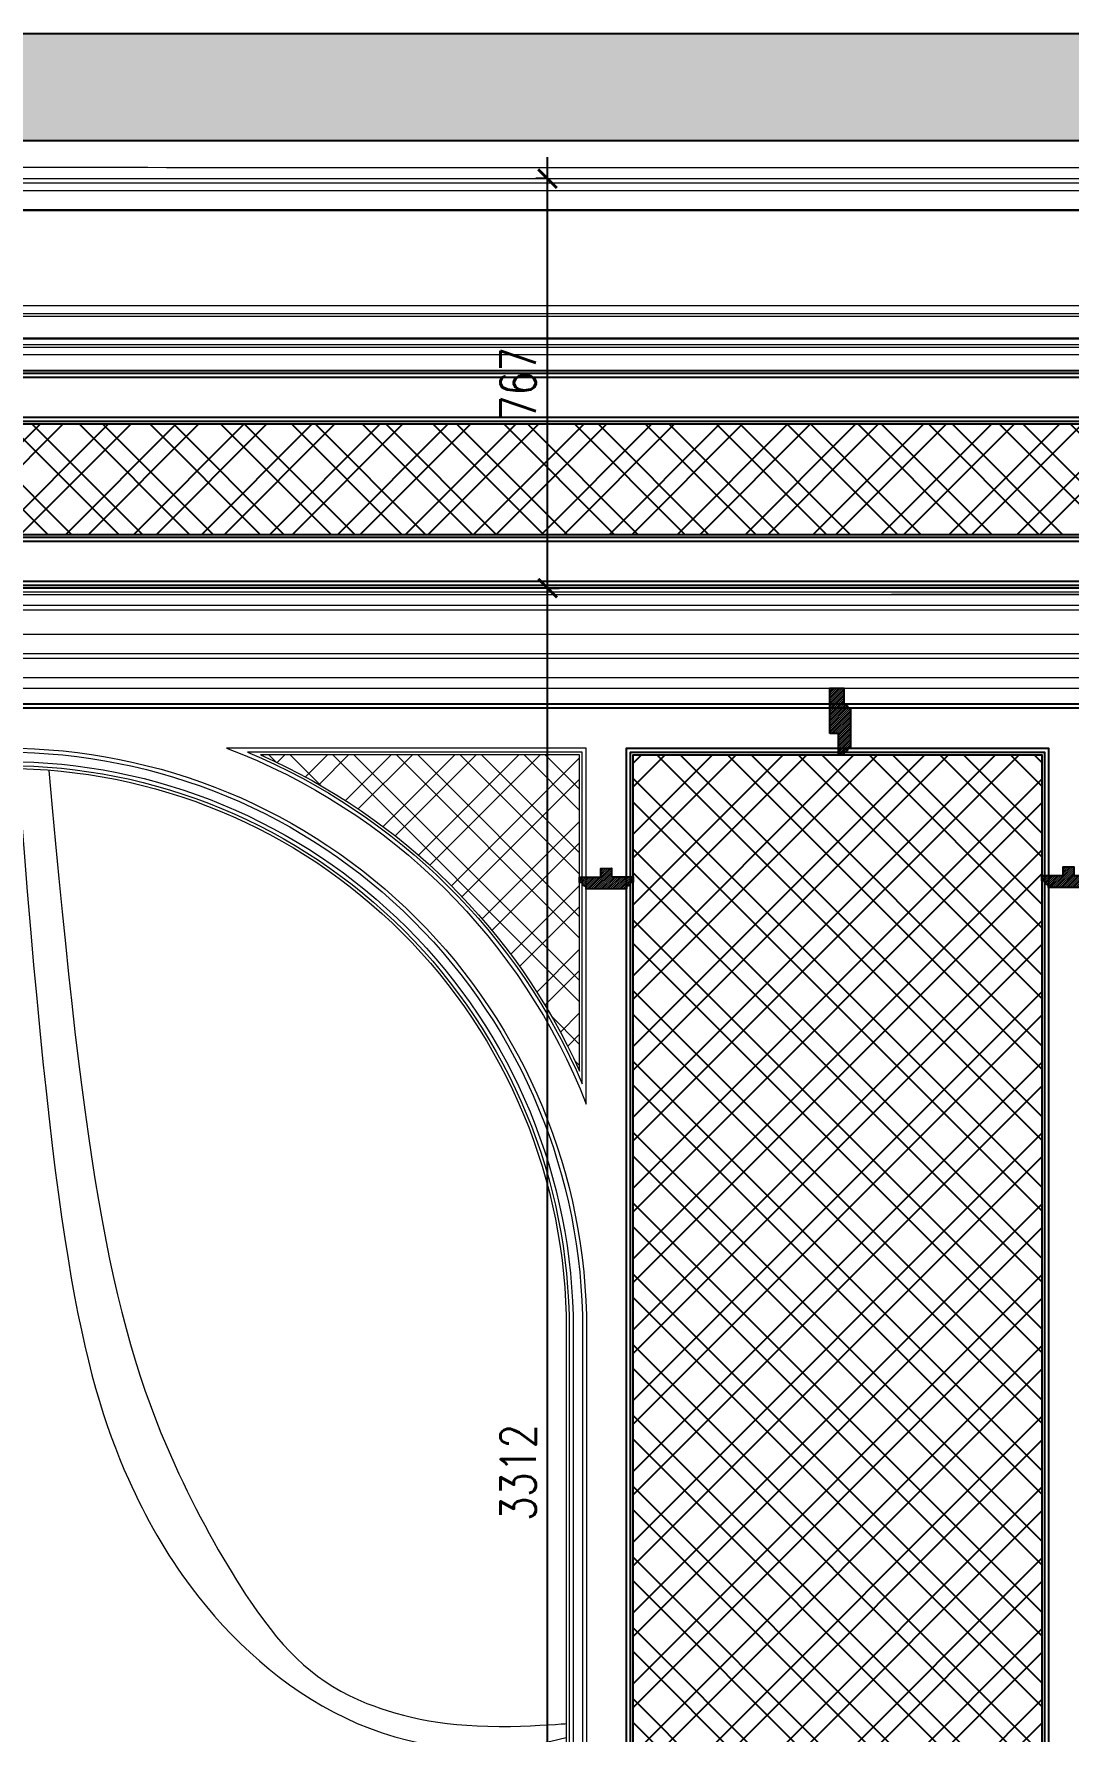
# Model space of a CAD drawing. Header units: inches. Extents: x -20583 to 399182, y -24453 to 525552.
# Drawn here: x 62417 to 64355, y 20034 to 23212 of the extents above; entities that cross this region are included whole.
import ezdxf

# ---------------------------------------------------------------- set-up
doc = ezdxf.new("R2010")
doc.units = ezdxf.units.IN
doc.header["$LTSCALE"] = 1000
doc.header["$MEASUREMENT"] = 0
doc.header["$PDMODE"] = 35
doc.linetypes.add('DASHED', pattern=[0.75, 0.5, -0.25])
doc.linetypes.add('HIDDEN', pattern=[0.375, 0.25, -0.125])
for name, color, linetype in [('A-DIM', 9, 'Continuous'), ('A-Hidden', 8, 'HIDDEN'), ('Layer3', 3, 'Continuous'), ('Layer7', 8, 'Continuous')]:
    doc.layers.add(name, color=color, linetype=linetype)
for name, color, linetype, lineweight in [('Fabric', 253, 'Continuous', 0), ('GRC', 41, 'Continuous', 0), ('Wood treillis', 111, 'Continuous', 0)]:
    doc.layers.add(name, color=color, linetype=linetype, lineweight=lineweight)
doc.layers.add('Stone-GRG', color=7, linetype='Continuous', lineweight=0, true_color=0xfff2cc)
doc.styles.add('ST9', font='romans.shx', dxfattribs={"width": 0.8})
doc.dimstyles.new('DIM-20', dxfattribs={"dimscale": 1000, "dimtxt": 0.044, "dimasz": 0.035, "dimexe": 0.022, "dimexo": 0.022, "dimgap": 0.022, "dimtad": 1, "dimdec": 0, "dimzin": 0, "dimdsep": 46, "dimtxsty": 'ST9', "dimblk1": 'ARCHTICK', "dimblk2": 'ARCHTICK', "dimsah": 1, "dimcen": 0.08800000000000001, "dimdle": 0.04, "dimclrd": 256, "dimclre": 256, "dimclrt": 3, "dimadec": 0, "dimazin": 0, "dimtfac": 1, "dimtdec": 0, "dimtix": 1, "dimtofl": 0, "dimtmove": 1, "dimatfit": 3, "dimldrblk": 'CLOSED', "dimfxl": 1, "dimtolj": 1, "dimtzin": 0, "dimarcsym": 0})

# ---------------------------------------------------------------- blocks, each defined once
blk = doc.blocks.new('section ceiling a')
at = {"layer": 'GRC'}
blk.add_rational_spline([(380658.3077056939, 131338.5033281393, -5.904599758000002e-07), (380581.4676358768, 131325.4628364495, 5.318296738999999e-07), (380585.7261658559, 131427.0363968562, 5.318296738999999e-07), (380581.7298546245, 131446.6401077306, 5.318296738999999e-07), (380575.6355834397, 131490.0202568258, 5.318296738999999e-07), (380544.4027009998, 131531.1172728374, 5.318296738999999e-07), (380506.8710503583, 131567.1726721328, 5.318296738999999e-07), (380474.2785391054, 131592.1365844601, 6.300071676999998e-07), (380436.5788042708, 131618.4302140342, 5.671489392999998e-07), (380350.3202937683, 131616.1524716439, 5.550035466999998e-07), (380171.3992758374, 131612.4916092408, 4.991450725999998e-07), (380102.1561742211, 131652.1840588126, 5.318296738999999e-07), (380033.439541342, 131653.5886117055, 5.311593044999998e-07), (379983.4514324251, 131653.5886117056, 5.243699932999997e-07), (379759.0775057347, 131653.5886117055, 4.488204642999998e-07), (377044.486927651, 131653.5886033119, 4.821283579378324e-07)], [1, 1, 1, 1, 0.9492530216741316, 0.9492530216741316, 1, 0.9492530216741316, 0.9492530216741316, 1, 1, 1, 1, 1, 1, 1], degree=3, knots=[0.6724186938435773, 0.6724186938435773, 0.6724186938435773, 0.6724186938435773, 1.619397948669755, 1.619397948669755, 1.619397948669755, 2.404796112067741, 2.404796112067741, 2.404796112067741, 3.190194275465501, 3.190194275465501, 3.190194275465501, 4.002694275465272, 4.002694275465272, 4.002694275465272, 4.856497734762342, 4.856497734762342, 4.856497734762342, 4.856497734762342], dxfattribs=at)
blk.add_open_spline([(379987.5893396562, 131632.616488292, 5.318296738999999e-07), (379951.5855145646, 131632.616488292, 5.318296738999999e-07), (379915.5816894736, 131632.6164882919, 5.318296738999999e-07), (376989.951434364, 131632.61647524, 4.947808413e-07)], degree=3, dxfattribs=at)
blk = doc.blocks.new('A$C2e7786d4')
at = {"layer": 'Fabric', "lineweight": 0}
for points, knots in [([(879.0015426603495, 2963.938751091311, 1.802729139896593e-06), (944.5652353699043, 2087.789776890884, 1.575831022282994e-06), (1014.295468676937, 1745.767106598931, 1.565243348592181e-06), (1271.44561257914, 1291.180096308617, 1.565243348592181e-06), (1593.40093996816, 1066.904133351585, 1.565243348592181e-06), (1906.724132573821, 1149.625502175841, 1.802729139896593e-06)], [407.2184744416678, 407.2184744416678, 407.2184744416678, 407.2184744416678, 756.8415233349588, 881.9374408867433, 1265.355330691214, 1265.355330691214, 1265.355330691214, 1265.355330691214]), ([(937.7038943057414, 2960.392115025115, 1.793616713121649e-06), (1005.198607662125, 2197.817410537933, 1.577772946511314e-06), (1070.161155645495, 1824.100452461447, 1.565243348592181e-06), (1343.450650793755, 1340.982486210443, 1.565243348592181e-06), (1482.130357553615, 1211.884582308543, 1.565243348592181e-06), (1721.257663727491, 1160.540547394725, 1.585893256257206e-06), (1906.724132601077, 1175.546168149591, 1.802729139896593e-06), (1906.724132601077, 1175.546168149591, 1.802729139896593e-06), (1906.724132601077, 1175.546168149591, 1.802729139896593e-06), (1906.724132601077, 1175.546168149591, 1.802729139896593e-06)], [365.5152735095221, 365.5152735095221, 365.5152735095221, 365.5152735095221, 756.8415233349588, 881.9374408867433, 1071.680382321919, 1208.200708781948, 1265.782784957043, 1265.782784957043, 1265.786307466203, 1265.786307466203, 1265.786307466203, 1265.786307466203])]:
    blk.add_open_spline(points, degree=3, knots=knots, dxfattribs=at)
blk = doc.blocks.new('_ARCHTICK')
at = {"color": 0, "linetype": 'ByBlock', "const_width": 0.15}
blk.add_lwpolyline([(-0.5, -0.5), (0.5, 0.5)], dxfattribs=at)
blk = doc.blocks.new('*D367')
at = {"layer": 'A-DIM', "lineweight": -2, "transparency": 16777216}
for p, q in [((63379.50996905775, 18822.05420349694), (63379.50996905775, 22214.1256330725)), ((63382.44310037871, 22174.1256330725), (63401.50996905775, 22174.1256330725)), ((63382.44309415537, 18862.05420349694), (63401.50996905775, 18862.05420349694))]:
    blk.add_line(p, q, dxfattribs=at)
at = {"layer": 'Defpoints', "color": 0, "transparency": 16777216}
for p in [(63360.4431003787, 22174.1256330725, 4.455532314764379e-07), (63379.50996905776, 22174.1256330725), (63360.44309415537, 18862.05420349693, 9.944884717770964e-07)]:
    blk.add_point(p, dxfattribs=at)
at = {"layer": 'A-DIM', "lineweight": -2, "transparency": 16777216, "xscale": 35, "yscale": 35, "zscale": 35}
for p, rotation in [((63379.50996905775, 22174.1256330725), 90), ((63379.50996905775, 18862.05420349694), 270)]:
    blk.add_blockref('_ARCHTICK', p, dxfattribs=dict(at, rotation=rotation))
at = {"layer": 'A-DIM', "color": 3, "transparency": 16777216, "insert": (63324.50996905775, 20518.08991828472), "char_height": 66, "attachment_point": 5, "rotation": 90.00000000000001, "style": 'ST9'}
blk.add_mtext('\\A1;3312', dxfattribs=at)
blk = doc.blocks.new('_CLOSED')
at = {"color": 0, "linetype": 'ByBlock'}
for p, q in [((-1, 0.1666666666666666), (0, 0)), ((-1, 0.1666666666666666), (-1, -0.1666666666666666)), ((0, 0), (-1, -0.1666666666666666)), ((0, 0), (-1, 0))]:
    blk.add_line(p, q, dxfattribs=at)
blk = doc.blocks.new('*D368')
at = {"layer": 'A-DIM', "lineweight": -2, "transparency": 16777216}
for p, q in [((63379.50996905817, 22134.12563307276), (63379.50996905817, 22981.16770790664)), ((63379.50997201999, 22941.16770790664), (63357.50996905817, 22941.16770790664)), ((63379.5099690578, 22174.12563307276), (63357.50996905817, 22174.12563307276))]:
    blk.add_line(p, q, dxfattribs=at)
at = {"layer": 'Defpoints', "color": 0, "transparency": 16777216}
for p in [(63379.50996905817, 22941.16770790663), (63401.50997201999, 22941.16770790663, 3.246150841207294e-07), (63401.50996905781, 22174.12563307276)]:
    blk.add_point(p, dxfattribs=at)
at = {"layer": 'A-DIM', "lineweight": -2, "transparency": 16777216, "xscale": 35, "yscale": 35, "zscale": 35}
for p, rotation in [((63379.50996905817, 22941.16770790664), 90), ((63379.50996905817, 22174.12563307276), 270)]:
    blk.add_blockref('_ARCHTICK', p, dxfattribs=dict(at, rotation=rotation))
at = {"layer": 'A-DIM', "color": 3, "transparency": 16777216, "insert": (63324.50996905818, 22557.6466704897), "char_height": 66, "attachment_point": 5, "rotation": 90.00000000000001, "style": 'ST9'}
blk.add_mtext('\\A1;767', dxfattribs=at)

msp = doc.modelspace()

# ---------------------------------------------------------------- hatches: boundary and pattern name
at = {"layer": 'Layer7'}
h = msp.add_hatch(dxfattribs=at)
h.set_pattern_fill('AR-CONC', color=256, scale=10, style=0)
h.set_pattern_definition([(130, (-149429.8499142711, -95187.58330080623), (-71.72601826007535, -6.275213498259507), [7.499999999999996, -82.49999999999994]), (185, (-149429.8499142711, -95187.58330080623), (13.8751333613, 75.2192133700012), [6, -66]), (79.54859999999995, (-149435.8270822711, -95188.10623480618), (-57.85093817140215, 68.94395420609536), [6.374018999999993, -70.11421119999989]), (133.8157999999999, (-149429.8499142711, -95167.58330080617), (-106.7241048625644, -16.55190143290181), [11.25, -123.75]), (83.3644, (-149438.7435887712, -95168.9626315062), (-93.46627055487033, 97.41178709004416), [9.561028799999981, -105.1712999999998]), (188.8158, (-149429.8499142711, -95167.58330080617), (-93.46619451336272, 97.41186009253249), [8.999999999999986, -98.99999999999991]), (159, (-149439.8499142711, -95172.58330080617), (-59.69070521184616, -40.26188906653389), [7.5, -82.5]), (214, (-149439.8499142711, -95172.58330080617), (-24.33153319215818, 72.5150045046853), [5.999999999999998, -65.99999999999997]), (108.5485999999999, (-149444.8241375711, -95175.93846140621), (-84.02226285814899, 32.25304967099524), [6.374018999999994, -70.11421119999991]), (142.5, (-149429.8499142711, -95187.58330080623), (-1.215985531729064, 33.28938538313115), [0, -65.19999999999999, 0, -67, 0, -66.25]), (172.5, (-149429.8499142711, -95187.58330080623), (-26.30695374421486, 39.44117118823604), [0, -38.2, 0, -63.7, 0, -25.25]), (212.4999999999999, (-149407.5499142711, -95187.58330080617), (-53.3822436172409, -2.255487173437976), [0, -24.99999999999998, 0, -77.9999999999999, 0, -103.4999999999998]), (222.5, (-149397.5499142711, -95187.58330080617), (-58.31861693423861, 10.01049823323177), [0, -32.50000000000001, 0, -51.8, 0, -73.50000000000001])])
h.paths.add_polyline_path([(60701.60125708481, 23212.05420345959), (60701.60125708475, 23012.05420345964), (67246.55081008433, 23012.05420345964), (67246.55081008439, 23212.05420345959)])
at = {"layer": 'Stone-GRG', "lineweight": 0}
h = msp.add_hatch(dxfattribs=at)
h.set_pattern_fill('ANSI31', color=253, scale=20)
h.set_pattern_definition([(45, (-27920.6791184864, -12056.09106421994), (-1.767766952966369, 1.767766952966369), [])])
edge = h.paths.add_edge_path()
edge.add_line((63908.12283896533, 21902.0298458598), (63908.12283896522, 21987.0298367639))
edge.add_line((63908.12283896522, 21987.0298367639), (63934.22251227516, 21987.02953813676))
edge.add_line((63934.22251227516, 21987.02953813676), (63934.22251227516, 21962.02938882225))
edge.add_line((63934.22251227516, 21962.02938882225), (63934.22251227516, 21957.02856159337))
edge.add_arc((63934.22251227551, 21949.52856159383), 7.499999999534339, -1.7786874195735436e-09, 90.00000000266812, ccw=False)
edge.add_line((63941.72251227505, 21949.5285615936), (63946.72251227516, 21949.5285615936))
edge.add_line((63946.72251227516, 21949.5285615936), (63946.72251227516, 21874.5298458598))
edge.add_line((63946.72251227516, 21874.5298458598), (63941.72251227499, 21874.5298458598))
edge.add_arc((63934.2225122752, 21874.52984585958), 7.499999999788997, -90.00000000027802, 1.639705260458868e-09, ccw=False)
edge.add_line((63934.22251227516, 21867.0298458598), (63934.22251227516, 21862.0298458598))
edge.add_line((63934.22251227516, 21862.0298458598), (63924.22251227516, 21862.03007913305))
edge.add_line((63924.22251227516, 21862.03007913305), (63924.22251227516, 21902.0298458598))
edge.add_line((63924.22251227516, 21902.0298458598), (63908.12283896533, 21902.0298458598))
h = msp.add_hatch(dxfattribs=at)
h.set_pattern_fill('ANSI31', color=253, scale=20)
h.set_pattern_definition([(45, (59070.75951132785, -0.9319378769650939), (-1.767766952966369, 1.767766952966369), [])])
edge = h.paths.add_edge_path()
edge.add_line((63499.62114738806, 21633.45153381439), (63539.90269101559, 21633.45119083173))
edge.add_line((63539.90269101559, 21633.45119083173), (63539.90257660155, 21623.45153381439))
edge.add_line((63539.90257660155, 21623.45153381439), (63539.90354728438, 21623.45153381439))
edge.add_line((63539.90354728438, 21623.45153381439), (63534.90272005549, 21623.45153381439))
edge.add_arc((63527.40272005596, 21623.45153381404), 7.499999999534339, -90.00000000177869, 2.6681163944886066e-09, ccw=False)
edge.add_line((63527.40272005572, 21615.95153381451), (63527.40272005572, 21610.95153381439))
edge.add_line((63527.40272005572, 21610.95153381439), (63452.12243165426, 21610.45179563197))
edge.add_line((63452.12243165426, 21610.45179563197), (63452.12243165426, 21615.45179563214))
edge.add_arc((63452.12243165405, 21622.95179563193), 7.499999999785359, 179.9999999996943, 270.00000000161197, ccw=False)
edge.add_line((63444.62243165426, 21622.95179563197), (63439.62243165426, 21622.95179563197))
edge.add_line((63439.62243165426, 21622.95179563197), (63439.62266492751, 21632.95179563197))
edge.add_line((63439.62266492751, 21632.95179563197), (63479.62243165426, 21632.95179563197))
edge.add_line((63479.62243165426, 21632.95179563197), (63479.62243165426, 21649.0514689418))
edge.add_line((63479.62243165426, 21649.0514689418), (63499.62114738806, 21649.55120712422))
edge.add_line((63499.62114738806, 21649.55120712422), (63499.62100934024, 21633.45153381557))
h = msp.add_hatch(dxfattribs=at)
h.set_pattern_fill('ANSI31', color=253, scale=20)
h.set_pattern_definition([(45, (59936.26635059831, 2.094971388502017), (-1.767766952966369, 1.767766952966369), [])])
edge = h.paths.add_edge_path()
edge.add_line((64365.12798665852, 21635.97870489744), (64405.40953028604, 21635.97836191477))
edge.add_line((64405.40953028604, 21635.97836191477), (64405.409415872, 21625.97870489744))
edge.add_line((64405.40941587201, 21625.97870489744), (64405.41038655483, 21625.97870489744))
edge.add_line((64405.41038655483, 21625.97870489744), (64400.40955932595, 21625.97870489744))
edge.add_arc((64392.90955932641, 21625.97870489709), 7.499999999534339, -90.00000000177869, 2.6681163944886066e-09, ccw=False)
edge.add_line((64392.90955932618, 21618.47870489755), (64392.90955932618, 21613.47870489744))
edge.add_line((64392.90955932618, 21613.47870489744), (64317.62927092471, 21613.47870489744))
edge.add_line((64317.62927092471, 21613.47870489744), (64317.62927092471, 21618.47870489761))
edge.add_arc((64317.6292709245, 21625.9787048974), 7.499999999785359, 179.9999999996943, 270.00000000163976, ccw=False)
edge.add_line((64310.12927092471, 21625.97870489744), (64305.12927092471, 21625.97870489744))
edge.add_line((64305.12927092471, 21625.97870489744), (64305.12950419797, 21635.97870489744))
edge.add_line((64305.12950419797, 21635.97870489744), (64345.12927092471, 21635.97870489744))
edge.add_line((64345.12927092471, 21635.97870489744), (64345.12927092471, 21652.07837820726))
edge.add_line((64345.12927092471, 21652.07837820726), (64365.12798665852, 21652.07837820726))
edge.add_line((64365.12798665852, 21652.07837820726), (64365.1278486107, 21635.97870489862))
at = {"layer": 'Wood treillis', "lineweight": -2}
h = msp.add_hatch(dxfattribs=at)
h.set_pattern_fill('ANSI32', color=256, scale=250, angle=90)
h.set_pattern_definition([(135, (53694.14280281513, -0.02319045774493134), (-66.29126073623884, -66.29126073623883), []), (135, (53694.14280281513, 44.17098329225507), (-66.29126073623884, -66.29126073623883), [])])
h.paths.add_polyline_path([(61691.60555425502, 22274.19475562024), (65906.53031295358, 22274.19476391396), (65906.53031295358, 22481.71090369785), (61691.60555425502, 22481.71089540413)])
h = msp.add_hatch(dxfattribs=at)
h.set_pattern_fill('ANSI32', color=256, scale=240)
h.set_pattern_definition([(45, (53694.14280281513, -0.02319045774493134), (-63.63961030678927, 63.63961030678929), []), (45, (53736.56920961513, -0.02319045774493134), (-63.63961030678927, 63.63961030678929), [])])
h.paths.add_polyline_path([(61691.60555425502, 22481.61817881654), (61691.60555425502, 22274.10203903266), (65906.53031295358, 22274.10203903266), (65906.53031295358, 22481.61817881655)])
at = {"layer": 'Wood treillis'}
h = msp.add_hatch(dxfattribs=at)
h.set_pattern_fill('ANSI32', color=256, scale=225.3153972764224, angle=90)
h.set_pattern_definition([(135, (0, 0), (-59.74576699496224, -59.74576699496222), []), (135, (2.438915406340226e-15, 39.83051126313796), (-59.74576699496224, -59.74576699496222), [])])
edge = h.paths.add_edge_path()
edge.add_line((63439.62266492751, 21862.05615675229), (62841.63984150086, 21862.05615675229))
edge.add_arc((62364.61982566021, 20782.50216124257), 1180.24782343947, 384.3799642784722, 426.16091412013, ccw=False)
edge.add_line((63439.6226649275, 21269.69187819158), (63439.62266492751, 21862.05615675229))
h = msp.add_hatch(dxfattribs=at)
h.set_pattern_fill('ANSI32', color=256, scale=225.3153972764224)
h.set_pattern_definition([(45, (0, 0), (-59.74576699496223, 59.74576699496223), []), (45, (39.83051126313796, 0), (-59.74576699496223, 59.74576699496223), [])])
edge = h.paths.add_edge_path()
edge.add_line((63439.62266492751, 21862.05615675229), (62841.63984150086, 21862.05615675229))
edge.add_arc((62364.61982566021, 20782.50216124257), 1180.24782343947, 384.3799642784722, 426.16091412013, ccw=False)
edge.add_line((63439.6226649275, 21269.69187819158), (63439.62266492751, 21862.05615675229))
at = {"layer": 'Wood treillis', "lineweight": -2}
h = msp.add_hatch(dxfattribs=at)
h.set_pattern_fill('ANSI32', color=256, scale=250, angle=90)
h.set_pattern_definition([(135, (56808.14495065183, -0.02466890275900369), (-66.29126073623884, -66.29126073623883), []), (135, (56808.14495065183, 44.16950484724111), (-66.29126073623884, -66.29126073623883), [])])
h.paths.add_polyline_path([(63560.52122579158, 19167.02700450959), (64305.58360152831, 19167.07395757659), (64305.42405689755, 21862.07691560294), (63560.52122579158, 21862.02996253594), (63539.90475307659, 21862.01714732974), (63539.74520844583, 19167.01418930339)])
h = msp.add_hatch(dxfattribs=at)
h.set_pattern_fill('ANSI32', color=256, scale=250)
h.set_pattern_definition([(45, (56808.14495065183, -0.02466890275900369), (-66.29126073623883, 66.29126073623884), []), (45, (56852.33912440183, -0.02466890275900369), (-66.29126073623883, 66.29126073623884), [])])
h.paths.add_polyline_path([(63548.02125483171, 19167.02700450961), (63539.74520920449, 19167.02700451386), (63539.90475383525, 21862.02996254021), (63548.02125483171, 21862.02996253596), (64305.42405967719, 21862.0299624574), (64305.58360430795, 19167.02700443105)])

# ---------------------------------------------------------------- linework, layer by layer
at = {"layer": 'A-Hidden', "linetype": 'DASHED', "lineweight": 0, "ltscale": 10}
for p, q in [((69023.82325508501, 23012.07746615564, 7.045966079711121e-06), (55743.69439894202, 23012.07746615576, 5.06248207953365e-06)), ((69023.82325508512, 22162.57779873117, 6.675433407303962e-06), (55743.69439894202, 22162.57779873105, 5.06248207953365e-06)), ((69028.60368740943, 22162.55460821553, 4.537790800287566e-06), (55748.47483126633, 22162.55460821542, 2.924839472517255e-06))]:
    msp.add_line(p, q, dxfattribs=at)
at = {"layer": 'GRC', "lineweight": 0}
for p, q in [((62232.50371208722, 22918.83491280424, 3.260874221694456e-06), (65367.16719317206, 22918.83491280424, 3.260874221694456e-06)), ((62242.33091648109, 22933.53384044376, 3.260874221694456e-06), (65355.81155582826, 22933.53384044371, 3.260874221694456e-06)), ((62157.87808646727, 22883.09824244788, 3.260874221694456e-06), (65444.82651506759, 22883.09824244783, 3.260874221694456e-06)), ((62137.33091648167, 22881.14452149457, 3.260874221694456e-06), (65460.81155582756, 22881.14452149454, 3.260874221694456e-06)), ((61792.32431138027, 22703.64452147185, 4.428272317994509e-06), (65805.8115558282, 22703.54694186362, 4.53039052718161e-06)), ((61785.91271912126, 22683.7372380205, 4.438590087194292e-06), (65813.38496244722, 22683.63966150284, 4.871169525114772e-06)), ((61792.93663024221, 22688.73723805827, 4.420292739493944e-06), (65811.81155582843, 22688.63951176805, 4.525230938428955e-06)), ((61749.15115472273, 22630.5822494198, 4.438260920693812e-06), (65849.59703134769, 22630.48469533942, 4.872258862877614e-06)), ((61752.38570411591, 22640.98132872539, 4.441218396894381e-06), (65846.14008926907, 22640.88385407991, 4.923514134653508e-06)), ((61752.39179771079, 22642.98132921881, 4.438508692293924e-06), (65846.36198426242, 22642.8886121878, 4.428272317994508e-06)), ((61735.15390322288, 22611.98790271555, 4.438430078894279e-06), (65863.59437562815, 22611.89046472663, 4.87235596378117e-06)), ((61749.12026432558, 22625.71046924566, 4.438494044494457e-06), (65849.96351608008, 22625.61298948752, 4.872040859479107e-06)), ((61076.8897568626, 22162.1240910391, 4.590154491694309e-06), (66521.85842921241, 22162.03136789628, 4.537790800294508e-06)), ((61579.53487757983, 22167.03136261115, 4.537790800294509e-06), (66018.6010116247, 22167.03136274048, 4.537790800293957e-06)), ((61096.88975679054, 22142.12408493463, 4.433074536593847e-06), (66501.85842928471, 22142.02780539722, 2.989585621416201e-06)), ((61096.88975679054, 22133.42489958931, 4.433074536593847e-06), (66507.89956187742, 22133.32851244028, 2.987972234094074e-06)), ((61088.25968640967, 22088.15220561773, 4.433074536694461e-06), (66549.23358993397, 22088.05524996506, 4.542578499839526e-06)), ((61011.28598033253, 22043.15449257781, 4.433074536593847e-06), (66599.47515962418, 22043.05811933111, 4.541920717234941e-06)), ((61016.19544970361, 22051.79472676814, 4.431440559693883e-06), (66582.60352969496, 22051.69855350616, 2.948066278465216e-06)), ((60999.27302645089, 22006.92450488758, 4.433074536593847e-06), (66621.36910729093, 22006.82797826141, 2.935488257693427e-06)), ((60977.37907878408, 21987.12402643942, 4.433074536593847e-06), (66621.36910729142, 21987.031309853, 1.814180769010392e-06))]:
    msp.add_line(p, q, dxfattribs=at)
at = {"layer": 'Layer3'}
for p, q in [((67246.55081008439, 23212.05420345959, 4.462596440762281e-06), (60701.60125708481, 23212.05420345982, 2.224518999304509e-06)), ((67246.55081008433, 23012.05420345964, 4.462596440762281e-06), (60701.60125708475, 23012.05420345982, 4.238108023876774e-06))]:
    msp.add_line(p, q, dxfattribs=at)
at = {"layer": 'Wood treillis', "lineweight": -2}
for points, elevation in [([(66006.529921434, 22174.19515543352), (61591.60594577459, 22174.19514713981), (61591.60594577459, 22581.71050388456), (66006.529921434, 22581.71051217828)], 4.537790800294508e-06), ([(66001.52909420512, 22179.19598266241), (61596.60677300347, 22179.19597436869), (61596.60677300347, 22576.70967665568), (66001.52909420512, 22576.7096849494)], 4.537790800294508e-06), ([(65994.02879541412, 22186.69628145341), (61604.10707179447, 22186.69627315969), (61604.10707179447, 22569.20937786468), (65994.02879541412, 22569.2093861584)], 4.537790800294508e-06), ([(65919.03007968032, 22261.69499718721), (61679.10578752827, 22261.69498889349), (61679.10578752827, 22494.21066213087), (65919.03007968032, 22494.21067042459)], 4.537790800294508e-06), ([(65911.53007968032, 22269.19499718721), (61686.60578752827, 22269.19498889349), (61686.60578752827, 22486.71066213087), (65911.53007968032, 22486.71067042459)], 4.537790800294508e-06), ([(65906.53031295358, 22274.19476391396), (61691.60555425502, 22274.19475562024), (61691.60555425502, 22481.71089540413), (65906.53031295358, 22481.71090369785)], 4.537790800294508e-06), ([(63548.02125483171, 19154.52700450961), (63527.24448426859, 19154.52700451386), (63527.40547872911, 21874.52996254021), (63548.02125483171, 21874.52996253596), (64317.92333478332, 21874.5299624574), (64318.08432924384, 19154.52700443105)], 4.596002011963048e-06), ([(63548.02125483171, 19162.02700450961), (63534.74491923012, 19162.02700451386), (63534.90504379279, 21867.02996254021), (63548.02125483171, 21867.02996253596), (64310.42376971964, 21867.0299624574), (64310.5838942823, 19162.02700443105)], 4.596002011963048e-06), ([(63548.02125483171, 19167.02700450961), (63539.74520920449, 19167.02700451386), (63539.90475383525, 21862.02996254021), (63548.02125483171, 21862.02996253596), (64305.42405967719, 21862.0299624574), (64305.58360430795, 19167.02700443105)], 4.596002011963048e-06)]:
    msp.add_lwpolyline(points, close=True, dxfattribs=dict(at, elevation=elevation))
at = {"layer": 'Wood treillis', "color": 0, "lineweight": -2}
for points, elevation in [([(63908.12283896533, 21902.0298458598), (63908.12283896522, 21987.0298367639), (63934.22251227516, 21987.02953813676), (63934.22251227516, 21962.02938882225), (63934.22251227516, 21962.02938882225), (63934.22251227516, 21957.02856159337, -0.4142135623958266), (63941.72251227505, 21949.5285615936), (63946.72251227516, 21949.5285615936), (63946.72251227516, 21874.5298458598), (63941.72251227499, 21874.5298458598, -0.4142135623830401), (63934.22251227516, 21867.0298458598), (63934.22251227516, 21862.0298458598), (63924.22251227516, 21862.03007913305), (63924.22251227516, 21902.0298458598), (63908.12283896533, 21902.0298458598)], 4.59600201196305e-06), ([(63499.62114738806, 21633.45153381439), (63539.90269101559, 21633.45119083173), (63539.90257660155, 21623.45153381439), (63539.90354728438, 21623.45153381439), (63539.90354728438, 21623.45153381439), (63534.90272005549, 21623.45153381439, -0.4142135623958266), (63527.40272005572, 21615.95153381451), (63527.40272005572, 21610.95153381439), (63452.12243165426, 21610.45179563197), (63452.12243165426, 21615.45179563214, -0.4142135623830401), (63444.62243165426, 21622.95179563197), (63439.62243165426, 21622.95179563197), (63439.62266492751, 21632.95179563197), (63479.62243165426, 21632.95179563197), (63479.62243165426, 21649.0514689418), (63499.62114738806, 21649.55120712422), (63499.62100934024, 21633.45153381557)], 4.596002011963047e-06), ([(64365.12798665852, 21635.97870489744), (64405.40953028604, 21635.97836191477), (64405.40941587201, 21625.97870489744), (64405.41038655483, 21625.97870489744), (64405.41038655483, 21625.97870489744), (64400.40955932595, 21625.97870489744, -0.4142135623958266), (64392.90955932618, 21618.47870489755), (64392.90955932618, 21613.47870489744), (64317.62927092471, 21613.47870489744), (64317.62927092471, 21618.47870489761, -0.4142135623830401), (64310.12927092471, 21625.97870489744), (64305.12927092471, 21625.97870489744), (64305.12950419797, 21635.97870489744), (64345.12927092471, 21635.97870489744), (64345.12927092471, 21652.07837820726), (64365.12798665852, 21652.07837820726), (64365.1278486107, 21635.97870489862)], 4.462596440762281e-06)]:
    msp.add_lwpolyline(points, format="xyb", dxfattribs=dict(at, elevation=elevation))
at = {"layer": 'Wood treillis', "lineweight": -2, "elevation": 4.14516891819422e-06}
for points in [[(66594.79544783046, 21957.05322685679), (61003.33000323421, 21957.05322685679)], [(66587.29544781698, 21949.52996253945), (61010.83000324768, 21949.52996253945)]]:
    msp.add_lwpolyline(points, dxfattribs=at)
at = {"layer": 'Wood treillis'}
for points in [[(61276.59440534028, 19042.0541293966), (61276.59440350557, 20786.55331604287, -0.4142218421201708), (62364.62796459488, 21874.55612251475, -0.4142310570177631), (63452.6000130261, 20786.45757315361, 4.401213005305493e-05), (63452.60001525097, 19042.04959105872, 4.399952506448068e-05)], [(61284.09440534005, 19042.05412940449), (61284.09440350534, 20786.55331605076, -0.4142218421201728), (62364.62775258721, 21867.05612251798, -0.4142310570177621), (63445.10001305537, 20786.45823313692, 4.40121300436279e-05), (63445.10001528077, 19042.04893105348, 4.399952506459177e-05)], [(61301.59721037006, 19042.05412942289), (61301.59720853535, 20786.55331606916, -0.4142218421201741), (62364.62725782333, 21849.55331749496, -0.4142310570177615), (63427.59720809313, 20786.4597733448, 4.401213002136865e-05), (63427.59721031971, 19042.04739080062, 4.399952506459168e-05)], [(61309.09721036982, 19042.05412943077), (61309.09720853512, 20786.55331607705, -0.4142218421201752), (62364.62704581566, 21842.05331749819, -0.4142310570177605), (63420.0972081224, 20786.46043332811, 4.401213001183066e-05), (63420.09721034952, 19042.0467307967, 4.399952506459178e-05)], [(61314.59721036987, 19042.05412943656), (61314.59720853517, 20786.55331608283, -0.4142218421201748), (62364.62689034336, 21836.55331750034, -0.414231057017759), (63414.59720814364, 20786.46091731587, 4.401213000482458e-05), (63414.59721036987, 19042.04624679688, 22727.18854127036)]]:
    msp.add_lwpolyline(points, format="xyb", dxfattribs=at)
at = {"layer": 'Wood treillis', "elevation": 4.596002011963047e-06}
msp.add_lwpolyline([(63452.12263068996, 21874.55612251474), (62778.205614559, 21874.55612251474, -0.2120675302640355), (63452.12263068996, 21207.91103299033), (63452.12263068996, 21874.55612251474)], format="xyb", dxfattribs=at)
for points in [[(63444.6226263051, 21867.05611812988), (62817.33414162682, 21867.05611812988, -0.1949125132820313), (63444.6226263051, 21245.96897545933)], [(63439.62266492751, 21862.05615675229), (62841.63984150086, 21862.05615675229, -0.1843506012982242), (63439.6226649275, 21269.69187819158)]]:
    msp.add_lwpolyline(points, format="xyb", close=True, dxfattribs=at)

# ---------------------------------------------------------------- block references
at = {"xscale": -1}
msp.add_blockref('section ceiling a', (442229.9136514194, -108691.4720726202, 3.896442644094507e-06), dxfattribs=at)
at = {"layer": 'A-DIM'}
msp.add_blockref('A$C2e7786d4', (61507.93243877347, 18872.30685859147, -1.802729139896593e-06), dxfattribs=at)

# ---------------------------------------------------------------- dimensions: what is measured, and where the dimension line sits
for base, p1, p2, picture, middle in [((63379.50996905817, 22941.16770790663, -1.759603161380624e-06), (63401.50996905781, 22174.12563307275, -1.759603161380624e-06), (63401.50997201999, 22941.16770790663, -1.434988077259895e-06), '*D368', (63324.50996905818, 22557.6466704897, -1.759603161380624e-06)), ((63379.50996905776, 22174.1256330725, -1.759603161380624e-06), (63360.44309415537, 18862.05420349693, -7.651146896035278e-07), (63360.4431003787, 22174.12563307249, -1.314049929904186e-06), '*D367', (63324.50996905775, 20518.08991828472, -1.759603161380624e-06))]:
    dim = msp.add_linear_dim(base=base, p1=p1, p2=p2, angle=90, dimstyle='DIM-20', override={"dimtxt": 0.066}, dxfattribs=at)
    dim.commit()
    dim.dimension.update_dxf_attribs({"geometry": picture, "text_midpoint": middle})

doc.saveas('drawing.dxf')
